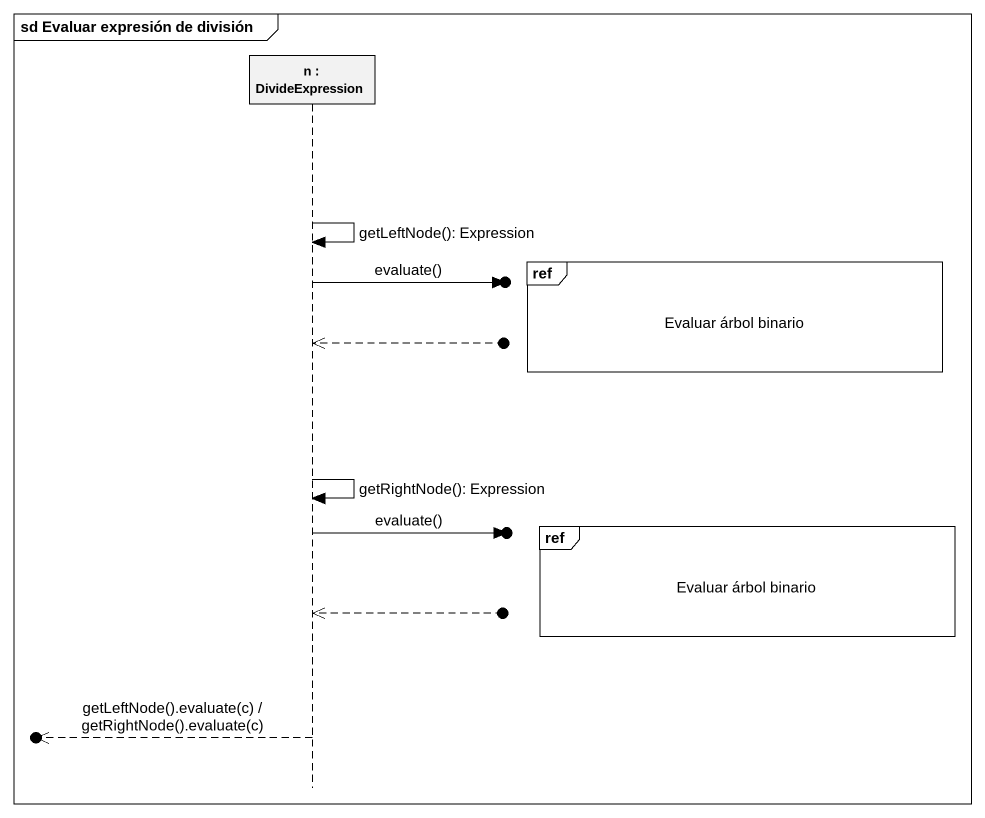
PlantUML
@startuml
mainframe sd Evaluar expresión de división
hide footbox
participant "n : DivideExpression" as n

n -> n : getLeftNode(): Expression
ref over n : Evaluar árbol binario
n ->o] : evaluate()
n <<--o]
n -> n : getRightNode(): Expression
ref over n : Evaluar árbol binario
n ->o] : evaluate()
n <<--o]
[o<<-- n : getLeftNode().evaluate(c) / getRightNode().evaluate(c)
@enduml
